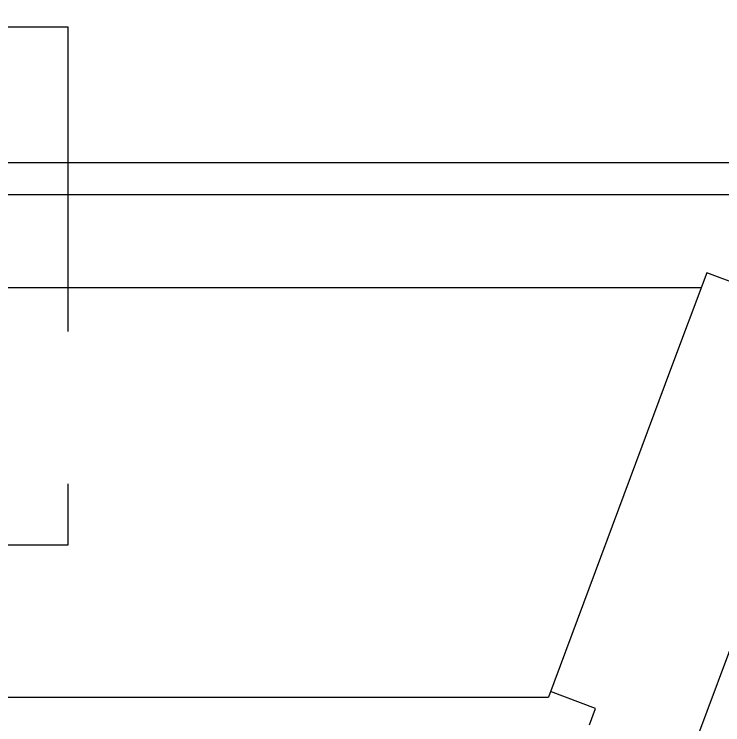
# Model space of a CAD drawing. Header units: millimetres. Extents: x 17891 to 32328, y 18593 to 29476.
# Drawn here: x 18009.67 to 18024.44, y 18965.62 to 18980.43 of the extents above; entities that cross this region are included whole.
import ezdxf

# ---------------------------------------------------------------- set-up
doc = ezdxf.new("R2010")
doc.units = ezdxf.units.MM
doc.header["$LTSCALE"] = 5
doc.linetypes.add('HIDDEN', pattern=[9.525, 6.35, -3.175])
doc.layers.add('UNIT', color=6, linetype='Continuous')
doc.layers.add('WS-NO-CONTROL', color=3, linetype='Continuous')
doc.styles.add('SUBMITTAL', font='romans.shx', dxfattribs={"width": 0.75})
doc.dimstyles.new('SUBMITTAL', dxfattribs={"dimtxt": 0.09375, "dimasz": 0.09375, "dimexe": 0.03125, "dimexo": 0.0625, "dimgap": 0.0625, "dimtad": 0, "dimdec": 4, "dimzin": 4, "dimdsep": 46, "dimlunit": 4, "dimtxsty": 'SUBMITTAL', "dimcen": 0.09375, "dimclre": 6, "dimadec": 0, "dimazin": 0, "dimtfac": 1, "dimtdec": 0, "dimtofl": 0, "dimtmove": 0, "dimatfit": 3, "dimfxl": 0, "dimfrac": 2, "dimtolj": 1, "dimtzin": 4, "dimarcsym": 0})

msp = doc.modelspace()

# ---------------------------------------------------------------- linework, layer by layer
at = {"layer": 'UNIT'}
for p, q in [((18031.8046, 18977.3281), (17992.3624, 18977.3281)), ((18033.2958, 18976.6588), (17955.8253, 18976.6588)), ((18024.1034, 18975.0354), (18023.3516, 18973.0192)), ((18027.7342, 18973.6815), (18024.1034, 18975.0354)), ((17965.1316, 18974.7296), (18023.9894, 18974.7296)), ((18023.3516, 18973.0192), (18020.8074, 18966.1963)), ((18025.5231, 18969.7005), (18009.5605, 18926.8896)), ((18021.7869, 18965.961), (18020.85, 18966.3104)), ((17968.3136, 18966.1963), (18020.8074, 18966.1963)), ((18021.6594, 18965.6191), (18021.7869, 18965.961))]:
    msp.add_line(p, q, dxfattribs=at)
at = {"layer": 'WS-NO-CONTROL', "linetype": 'HIDDEN', "ltscale": 0.2}
msp.add_lwpolyline([(17978.3323, 18980.1644), (18010.7887, 18980.1644), (18010.7887, 18969.3591), (17978.3323, 18969.3591), (17978.3323, 18980.1644)], dxfattribs=at)

# ---------------------------------------------------------------- leaders
at = {"layer": 'WS-NO-CONTROL', "annotation_type": 0, "has_hookline": 1, "hookline_direction": 0, "text_width": 57.0471}
msp.add_leader([(17983.7415, 18973.0438), (18045.2538, 19014.5105), (18049.3264, 19014.5105)], dimstyle='SUBMITTAL', override={"dimscale": 58.18, "dimasz": 0.07, "dimgap": 0.03, "dimcen": 4.055284, "dimarcsym": 1}, dxfattribs=at)

doc.saveas('drawing.dxf')
